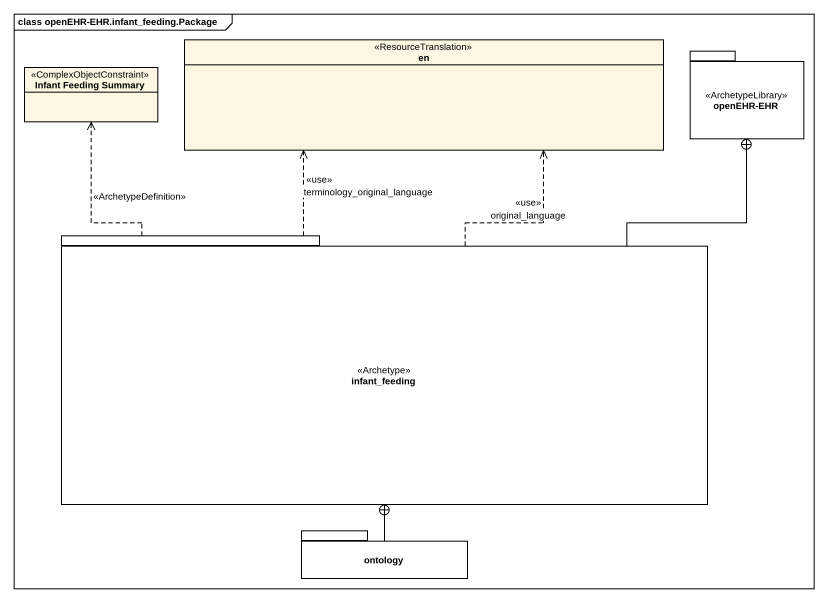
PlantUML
@startuml
mainframe class openEHR-EHR.infant_feeding.Package
hide circle
hide empty members
enum en <<ResourceTranslation>>
class "Infant Feeding Summary" as Infant_Feeding_Summary <<ComplexObjectConstraint>>
package "openEHR-EHR" as openEHR_EHR <<ArchetypeLibrary>> {
}
package infant_feeding <<Archetype>> {
}
package ontology {
}
infant_feeding .up.> en : <<use>>\nterminology_original_language
infant_feeding .up.> en : <<use>>\noriginal_language
infant_feeding .up.> Infant_Feeding_Summary : <<ArchetypeDefinition>>
infant_feeding -up-+ openEHR_EHR
ontology -up-+ infant_feeding
@enduml
